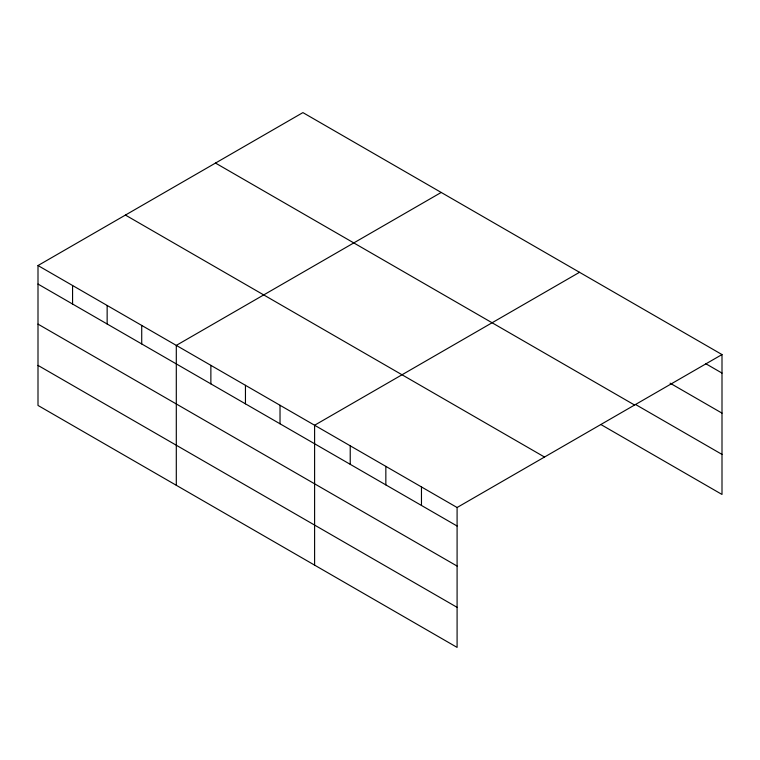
<?xml version="1.0" encoding="UTF-8"?>
<svg xmlns="http://www.w3.org/2000/svg" width="760" height="760" viewBox="0 0 760 760"><rect width="100%" height="100%" fill="white"/><g stroke="black" fill="none" stroke-linecap="round" stroke-linejoin="round"><path stroke-width="1.14" d="M457.092 566.077L457.092 507.509L38 265.544L38 405.441L457.092 647.396L457.092 566.077L38 324.121M600.885 424.526L722 494.456L722 354.559L302.908 112.603L38 265.544M441.208 192.451L176.301 345.391L176.301 485.288M579.51 272.298L314.602 425.239L314.602 565.136M457.092 507.509L722 354.559M705.717 363.679L722 373.084M670.092 383.173L722 413.136M635.483 404.453L722 454.404M215.488 163.067L634.581 405.033M125.419 215.07L544.511 457.035M38 284.069L457.092 526.024M38 365.389L457.092 607.344M421.467 486.942L421.467 505.466M385.842 466.374L385.842 484.899M350.227 445.806L350.227 464.331M280.022 405.279L280.022 423.805M245.451 385.31L245.451 403.835M210.871 365.351L210.871 383.876M141.721 325.432L141.721 343.957M107.15 305.472L107.15 323.988M72.57 285.503L72.57 304.028"/></g></svg>
